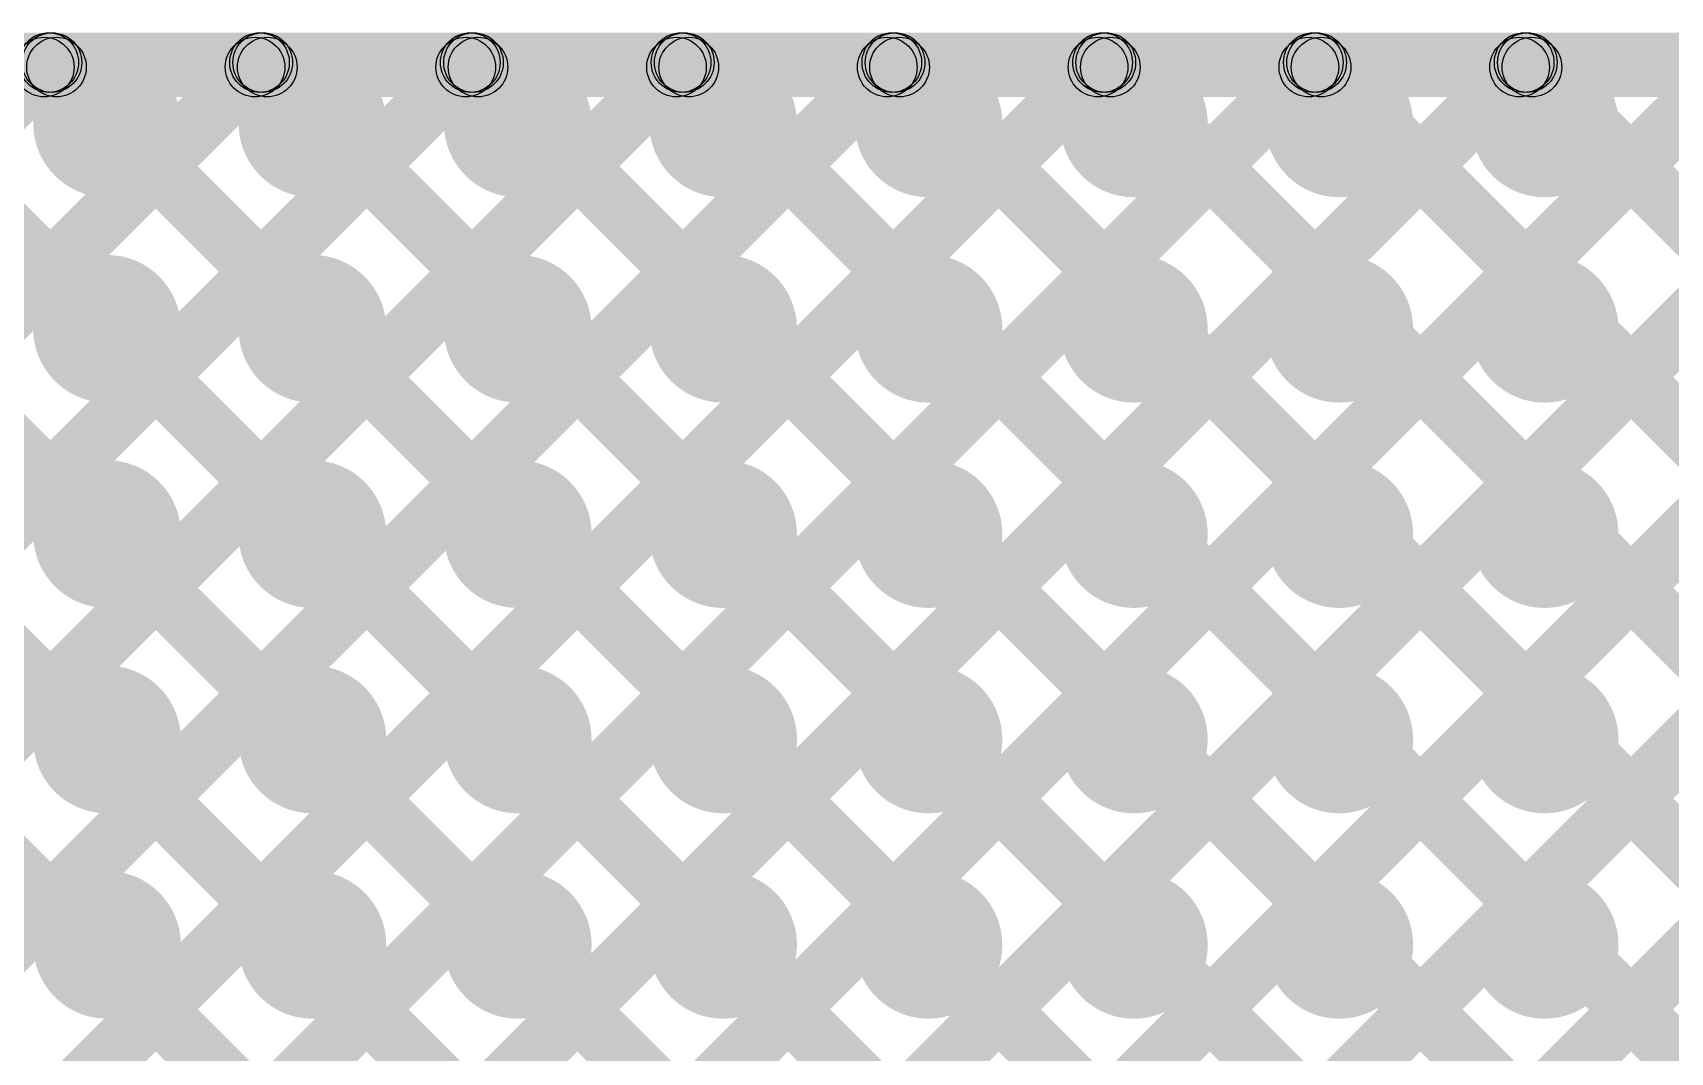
# Model space of a CAD drawing. Header units: millimetres. Extents: x -0.28 to 3.03, y -0.05 to 3.12.
# Drawn here: x 1.8301 to 2.0499, y 2.9668 to 3.1036 of the extents above; entities that cross this region are included whole.
import ezdxf

# ---------------------------------------------------------------- set-up
doc = ezdxf.new("R2010")
doc.units = ezdxf.units.MM
doc.header["$MEASUREMENT"] = 0
for name, color, linetype in [('BottomLayer', 5, 'Continuous'), ('BottomSolder', 6, 'Continuous'), ('TopLayer', 1, 'Continuous'), ('TopSolder', 216, 'Continuous'), ('ViaHoleLayer', 16, 'Continuous')]:
    doc.layers.add(name, color=color, linetype=linetype)

msp = doc.modelspace()

# ---------------------------------------------------------------- hatches: boundary and pattern name
at = {"layer": 'BottomLayer'}
for points in [[(0.05, 3.09561), (0.05, 3.10361), (2.708, 3.10361), (2.708, 3.09561)], [(1.36192, 2.48217), (1.35626, 2.48783), (1.97087, 3.10243), (1.97653, 3.09678)], [(1.39021, 2.48217), (1.38455, 2.48783), (1.99916, 3.10243), (2.00481, 3.09678)], [(1.41849, 2.48217), (1.41283, 2.48783), (2.02744, 3.10243), (2.0331, 3.09678)], [(1.44677, 2.48217), (1.44112, 2.48783), (2.05572, 3.10243), (2.06138, 3.09678)], [(1.47506, 2.48217), (1.4694, 2.48783), (2.08401, 3.10243), (2.08967, 3.09678)], [(1.50334, 2.48217), (1.49769, 2.48783), (2.11229, 3.10243), (2.11795, 3.09678)], [(1.53163, 2.48217), (1.52597, 2.48783), (2.14058, 3.10243), (2.14623, 3.09678)], [(1.55991, 2.48217), (1.55425, 2.48783), (2.16886, 3.10243), (2.17452, 3.09678)], [(1.57039, 2.71893), (1.56474, 2.72459), (1.94259, 3.10243), (1.94824, 3.09678)], [(1.5805, 2.84217), (1.57484, 2.84783), (1.82945, 3.10243), (1.83511, 3.09678)], [(1.60878, 2.84217), (1.60313, 2.84783), (1.85773, 3.10243), (1.86339, 3.09678)], [(1.61833, 2.79515), (1.61267, 2.8008), (1.9143, 3.10243), (1.91996, 3.09678)], [(1.61833, 2.82343), (1.61267, 2.82909), (1.88602, 3.10243), (1.89168, 3.09678)], [(1.71674, 3.09678), (1.7224, 3.10243), (2.27533, 2.54951), (2.26967, 2.54385)], [(1.74503, 3.09678), (1.75069, 3.10243), (2.27533, 2.57779), (2.26967, 2.57213)], [(1.77331, 3.09678), (1.77897, 3.10243), (2.27533, 2.60608), (2.26967, 2.60042)], [(1.8016, 3.09678), (1.80725, 3.10243), (2.27533, 2.63436), (2.26967, 2.6287)], [(1.82988, 3.09678), (1.83554, 3.10243), (2.26146, 2.67651), (2.25581, 2.67085)], [(1.85817, 3.09678), (1.86382, 3.10243), (2.26637, 2.69989), (2.26071, 2.69423)], [(1.88645, 3.09678), (1.89211, 3.10243), (2.27972, 2.71482), (2.27406, 2.70917)], [(1.91473, 3.09678), (1.92039, 3.10243), (2.30062, 2.7222), (2.29497, 2.71655)], [(1.94302, 3.09678), (1.94868, 3.10243), (2.53903, 2.51208), (2.53338, 2.50642)], [(1.9713, 3.09678), (1.97696, 3.10243), (2.53433, 2.54507), (2.52867, 2.53941)], [(1.99959, 3.09678), (2.00524, 3.10243), (2.53433, 2.57335), (2.52867, 2.56769)], [(2.02787, 3.09678), (2.03353, 3.10243), (2.53433, 2.60163), (2.52867, 2.59598)]]:
    msp.add_hatch(color=5, dxfattribs=at).paths.add_polyline_path(points)
h = msp.add_hatch(color=5, dxfattribs=at)
edge = h.paths.add_edge_path()
edge.add_arc((1.83228, 3.09961), 0.004, 0, 360)
h = msp.add_hatch(color=5, dxfattribs=at)
edge = h.paths.add_edge_path()
edge.add_arc((1.83271, 3.09961), 0.004, 0, 360)
h = msp.add_hatch(color=5, dxfattribs=at)
edge = h.paths.add_edge_path()
edge.add_arc((1.86056, 3.09961), 0.004, 0, 360)
h = msp.add_hatch(color=5, dxfattribs=at)
edge = h.paths.add_edge_path()
edge.add_arc((1.86099, 3.09961), 0.004, 0, 360)
h = msp.add_hatch(color=5, dxfattribs=at)
edge = h.paths.add_edge_path()
edge.add_arc((1.88885, 3.09961), 0.004, 0, 360)
h = msp.add_hatch(color=5, dxfattribs=at)
edge = h.paths.add_edge_path()
edge.add_arc((1.88928, 3.09961), 0.004, 0, 360)
h = msp.add_hatch(color=5, dxfattribs=at)
edge = h.paths.add_edge_path()
edge.add_arc((1.91713, 3.09961), 0.004, 0, 360)
h = msp.add_hatch(color=5, dxfattribs=at)
edge = h.paths.add_edge_path()
edge.add_arc((1.91756, 3.09961), 0.004, 0, 360)
h = msp.add_hatch(color=5, dxfattribs=at)
edge = h.paths.add_edge_path()
edge.add_arc((1.94542, 3.09961), 0.004, 0, 360)
h = msp.add_hatch(color=5, dxfattribs=at)
edge = h.paths.add_edge_path()
edge.add_arc((1.94585, 3.09961), 0.004, 0, 360)
h = msp.add_hatch(color=5, dxfattribs=at)
edge = h.paths.add_edge_path()
edge.add_arc((1.9737, 3.09961), 0.004, 0, 360)
h = msp.add_hatch(color=5, dxfattribs=at)
edge = h.paths.add_edge_path()
edge.add_arc((1.97413, 3.09961), 0.004, 0, 360)
h = msp.add_hatch(color=5, dxfattribs=at)
edge = h.paths.add_edge_path()
edge.add_arc((2.00198, 3.09961), 0.004, 0, 360)
h = msp.add_hatch(color=5, dxfattribs=at)
edge = h.paths.add_edge_path()
edge.add_arc((2.00242, 3.09961), 0.004, 0, 360)
h = msp.add_hatch(color=5, dxfattribs=at)
edge = h.paths.add_edge_path()
edge.add_arc((2.03027, 3.09961), 0.004, 0, 360)
h = msp.add_hatch(color=5, dxfattribs=at)
edge = h.paths.add_edge_path()
edge.add_arc((2.0307, 3.09961), 0.004, 0, 360)
h = msp.add_hatch(color=5, dxfattribs=at)
edge = h.paths.add_edge_path()
edge.add_arc((1.8401, 3.09144), 0.00886, 0, 360)
h = msp.add_hatch(color=5, dxfattribs=at)
edge = h.paths.add_edge_path()
edge.add_arc((1.86766, 3.09144), 0.00886, 0, 360)
h = msp.add_hatch(color=5, dxfattribs=at)
edge = h.paths.add_edge_path()
edge.add_arc((1.89522, 3.09144), 0.00886, 0, 360)
h = msp.add_hatch(color=5, dxfattribs=at)
edge = h.paths.add_edge_path()
edge.add_arc((1.92278, 3.09144), 0.00886, 0, 360)
h = msp.add_hatch(color=5, dxfattribs=at)
edge = h.paths.add_edge_path()
edge.add_arc((1.95034, 3.09144), 0.00886, 0, 360)
h = msp.add_hatch(color=5, dxfattribs=at)
edge = h.paths.add_edge_path()
edge.add_arc((1.9779, 3.09144), 0.00886, 0, 360)
h = msp.add_hatch(color=5, dxfattribs=at)
edge = h.paths.add_edge_path()
edge.add_arc((2.00546, 3.09144), 0.00886, 0, 360)
h = msp.add_hatch(color=5, dxfattribs=at)
edge = h.paths.add_edge_path()
edge.add_arc((2.03302, 3.09144), 0.00886, 0, 360)
h = msp.add_hatch(color=5, dxfattribs=at)
edge = h.paths.add_edge_path()
edge.add_arc((1.8401, 3.06388), 0.00886, 0, 360)
h = msp.add_hatch(color=5, dxfattribs=at)
edge = h.paths.add_edge_path()
edge.add_arc((1.86766, 3.06388), 0.00886, 0, 360)
h = msp.add_hatch(color=5, dxfattribs=at)
edge = h.paths.add_edge_path()
edge.add_arc((1.89522, 3.06388), 0.00886, 0, 360)
h = msp.add_hatch(color=5, dxfattribs=at)
edge = h.paths.add_edge_path()
edge.add_arc((1.92278, 3.06388), 0.00886, 0, 360)
h = msp.add_hatch(color=5, dxfattribs=at)
edge = h.paths.add_edge_path()
edge.add_arc((1.95034, 3.06388), 0.00886, 0, 360)
h = msp.add_hatch(color=5, dxfattribs=at)
edge = h.paths.add_edge_path()
edge.add_arc((1.9779, 3.06388), 0.00886, 0, 360)
h = msp.add_hatch(color=5, dxfattribs=at)
edge = h.paths.add_edge_path()
edge.add_arc((2.00546, 3.06388), 0.00886, 0, 360)
h = msp.add_hatch(color=5, dxfattribs=at)
edge = h.paths.add_edge_path()
edge.add_arc((2.03302, 3.06388), 0.00886, 0, 360)
h = msp.add_hatch(color=5, dxfattribs=at)
edge = h.paths.add_edge_path()
edge.add_arc((1.8401, 3.03632), 0.00886, 0, 360)
h = msp.add_hatch(color=5, dxfattribs=at)
edge = h.paths.add_edge_path()
edge.add_arc((1.86766, 3.03632), 0.00886, 0, 360)
h = msp.add_hatch(color=5, dxfattribs=at)
edge = h.paths.add_edge_path()
edge.add_arc((1.89522, 3.03632), 0.00886, 0, 360)
h = msp.add_hatch(color=5, dxfattribs=at)
edge = h.paths.add_edge_path()
edge.add_arc((1.92278, 3.03632), 0.00886, 0, 360)
h = msp.add_hatch(color=5, dxfattribs=at)
edge = h.paths.add_edge_path()
edge.add_arc((1.95034, 3.03632), 0.00886, 0, 360)
h = msp.add_hatch(color=5, dxfattribs=at)
edge = h.paths.add_edge_path()
edge.add_arc((1.9779, 3.03632), 0.00886, 0, 360)
h = msp.add_hatch(color=5, dxfattribs=at)
edge = h.paths.add_edge_path()
edge.add_arc((2.00546, 3.03632), 0.00886, 0, 360)
h = msp.add_hatch(color=5, dxfattribs=at)
edge = h.paths.add_edge_path()
edge.add_arc((2.03302, 3.03632), 0.00886, 0, 360)
h = msp.add_hatch(color=5, dxfattribs=at)
edge = h.paths.add_edge_path()
edge.add_arc((1.8401, 3.00876), 0.00886, 0, 360)
h = msp.add_hatch(color=5, dxfattribs=at)
edge = h.paths.add_edge_path()
edge.add_arc((1.86766, 3.00876), 0.00886, 0, 360)
h = msp.add_hatch(color=5, dxfattribs=at)
edge = h.paths.add_edge_path()
edge.add_arc((1.89522, 3.00876), 0.00886, 0, 360)
h = msp.add_hatch(color=5, dxfattribs=at)
edge = h.paths.add_edge_path()
edge.add_arc((1.92278, 3.00876), 0.00886, 0, 360)
h = msp.add_hatch(color=5, dxfattribs=at)
edge = h.paths.add_edge_path()
edge.add_arc((1.95034, 3.00876), 0.00886, 0, 360)
h = msp.add_hatch(color=5, dxfattribs=at)
edge = h.paths.add_edge_path()
edge.add_arc((1.9779, 3.00876), 0.00886, 0, 360)
h = msp.add_hatch(color=5, dxfattribs=at)
edge = h.paths.add_edge_path()
edge.add_arc((2.00546, 3.00876), 0.00886, 0, 360)
h = msp.add_hatch(color=5, dxfattribs=at)
edge = h.paths.add_edge_path()
edge.add_arc((2.03302, 3.00876), 0.00886, 0, 360)
h = msp.add_hatch(color=5, dxfattribs=at)
edge = h.paths.add_edge_path()
edge.add_arc((1.8401, 2.9812), 0.00886, 0, 360)
h = msp.add_hatch(color=5, dxfattribs=at)
edge = h.paths.add_edge_path()
edge.add_arc((1.86766, 2.9812), 0.00886, 0, 360)
h = msp.add_hatch(color=5, dxfattribs=at)
edge = h.paths.add_edge_path()
edge.add_arc((1.89522, 2.9812), 0.00886, 0, 360)
h = msp.add_hatch(color=5, dxfattribs=at)
edge = h.paths.add_edge_path()
edge.add_arc((1.92278, 2.9812), 0.00886, 0, 360)
h = msp.add_hatch(color=5, dxfattribs=at)
edge = h.paths.add_edge_path()
edge.add_arc((1.95034, 2.9812), 0.00886, 0, 360)
h = msp.add_hatch(color=5, dxfattribs=at)
edge = h.paths.add_edge_path()
edge.add_arc((1.9779, 2.9812), 0.00886, 0, 360)
h = msp.add_hatch(color=5, dxfattribs=at)
edge = h.paths.add_edge_path()
edge.add_arc((2.00546, 2.9812), 0.00886, 0, 360)
h = msp.add_hatch(color=5, dxfattribs=at)
edge = h.paths.add_edge_path()
edge.add_arc((2.03302, 2.9812), 0.00886, 0, 360)
at = {"layer": 'BottomSolder'}
h = msp.add_hatch(color=6, dxfattribs=at)
edge = h.paths.add_edge_path()
edge.add_arc((1.8401, 3.09144), 0.00991, 0, 360)
h = msp.add_hatch(color=6, dxfattribs=at)
edge = h.paths.add_edge_path()
edge.add_arc((1.86766, 3.09144), 0.00991, 0, 360)
h = msp.add_hatch(color=6, dxfattribs=at)
edge = h.paths.add_edge_path()
edge.add_arc((1.89522, 3.09144), 0.00991, 0, 360)
h = msp.add_hatch(color=6, dxfattribs=at)
edge = h.paths.add_edge_path()
edge.add_arc((1.92278, 3.09144), 0.00991, 0, 360)
h = msp.add_hatch(color=6, dxfattribs=at)
edge = h.paths.add_edge_path()
edge.add_arc((1.95034, 3.09144), 0.00991, 0, 360)
h = msp.add_hatch(color=6, dxfattribs=at)
edge = h.paths.add_edge_path()
edge.add_arc((1.9779, 3.09144), 0.00991, 0, 360)
h = msp.add_hatch(color=6, dxfattribs=at)
edge = h.paths.add_edge_path()
edge.add_arc((2.00546, 3.09144), 0.00991, 0, 360)
h = msp.add_hatch(color=6, dxfattribs=at)
edge = h.paths.add_edge_path()
edge.add_arc((2.03302, 3.09144), 0.00991, 0, 360)
h = msp.add_hatch(color=6, dxfattribs=at)
edge = h.paths.add_edge_path()
edge.add_arc((1.8401, 3.06388), 0.00991, 0, 360)
h = msp.add_hatch(color=6, dxfattribs=at)
edge = h.paths.add_edge_path()
edge.add_arc((1.86766, 3.06388), 0.00991, 0, 360)
h = msp.add_hatch(color=6, dxfattribs=at)
edge = h.paths.add_edge_path()
edge.add_arc((1.89522, 3.06388), 0.00991, 0, 360)
h = msp.add_hatch(color=6, dxfattribs=at)
edge = h.paths.add_edge_path()
edge.add_arc((1.92278, 3.06388), 0.00991, 0, 360)
h = msp.add_hatch(color=6, dxfattribs=at)
edge = h.paths.add_edge_path()
edge.add_arc((1.95034, 3.06388), 0.00991, 0, 360)
h = msp.add_hatch(color=6, dxfattribs=at)
edge = h.paths.add_edge_path()
edge.add_arc((1.9779, 3.06388), 0.00991, 0, 360)
h = msp.add_hatch(color=6, dxfattribs=at)
edge = h.paths.add_edge_path()
edge.add_arc((2.00546, 3.06388), 0.00991, 0, 360)
h = msp.add_hatch(color=6, dxfattribs=at)
edge = h.paths.add_edge_path()
edge.add_arc((2.03302, 3.06388), 0.00991, 0, 360)
h = msp.add_hatch(color=6, dxfattribs=at)
edge = h.paths.add_edge_path()
edge.add_arc((1.8401, 3.03632), 0.00991, 0, 360)
h = msp.add_hatch(color=6, dxfattribs=at)
edge = h.paths.add_edge_path()
edge.add_arc((1.86766, 3.03632), 0.00991, 0, 360)
h = msp.add_hatch(color=6, dxfattribs=at)
edge = h.paths.add_edge_path()
edge.add_arc((1.89522, 3.03632), 0.00991, 0, 360)
h = msp.add_hatch(color=6, dxfattribs=at)
edge = h.paths.add_edge_path()
edge.add_arc((1.92278, 3.03632), 0.00991, 0, 360)
h = msp.add_hatch(color=6, dxfattribs=at)
edge = h.paths.add_edge_path()
edge.add_arc((1.95034, 3.03632), 0.00991, 0, 360)
h = msp.add_hatch(color=6, dxfattribs=at)
edge = h.paths.add_edge_path()
edge.add_arc((1.9779, 3.03632), 0.00991, 0, 360)
h = msp.add_hatch(color=6, dxfattribs=at)
edge = h.paths.add_edge_path()
edge.add_arc((2.00546, 3.03632), 0.00991, 0, 360)
h = msp.add_hatch(color=6, dxfattribs=at)
edge = h.paths.add_edge_path()
edge.add_arc((2.03302, 3.03632), 0.00991, 0, 360)
h = msp.add_hatch(color=6, dxfattribs=at)
edge = h.paths.add_edge_path()
edge.add_arc((1.8401, 3.00876), 0.00991, 0, 360)
h = msp.add_hatch(color=6, dxfattribs=at)
edge = h.paths.add_edge_path()
edge.add_arc((1.86766, 3.00876), 0.00991, 0, 360)
h = msp.add_hatch(color=6, dxfattribs=at)
edge = h.paths.add_edge_path()
edge.add_arc((1.89522, 3.00876), 0.00991, 0, 360)
h = msp.add_hatch(color=6, dxfattribs=at)
edge = h.paths.add_edge_path()
edge.add_arc((1.92278, 3.00876), 0.00991, 0, 360)
h = msp.add_hatch(color=6, dxfattribs=at)
edge = h.paths.add_edge_path()
edge.add_arc((1.95034, 3.00876), 0.00991, 0, 360)
h = msp.add_hatch(color=6, dxfattribs=at)
edge = h.paths.add_edge_path()
edge.add_arc((1.9779, 3.00876), 0.00991, 0, 360)
h = msp.add_hatch(color=6, dxfattribs=at)
edge = h.paths.add_edge_path()
edge.add_arc((2.00546, 3.00876), 0.00991, 0, 360)
h = msp.add_hatch(color=6, dxfattribs=at)
edge = h.paths.add_edge_path()
edge.add_arc((2.03302, 3.00876), 0.00991, 0, 360)
h = msp.add_hatch(color=6, dxfattribs=at)
edge = h.paths.add_edge_path()
edge.add_arc((1.8401, 2.9812), 0.00991, 0, 360)
h = msp.add_hatch(color=6, dxfattribs=at)
edge = h.paths.add_edge_path()
edge.add_arc((1.86766, 2.9812), 0.00991, 0, 360)
h = msp.add_hatch(color=6, dxfattribs=at)
edge = h.paths.add_edge_path()
edge.add_arc((1.89522, 2.9812), 0.00991, 0, 360)
h = msp.add_hatch(color=6, dxfattribs=at)
edge = h.paths.add_edge_path()
edge.add_arc((1.92278, 2.9812), 0.00991, 0, 360)
h = msp.add_hatch(color=6, dxfattribs=at)
edge = h.paths.add_edge_path()
edge.add_arc((1.95034, 2.9812), 0.00991, 0, 360)
h = msp.add_hatch(color=6, dxfattribs=at)
edge = h.paths.add_edge_path()
edge.add_arc((1.9779, 2.9812), 0.00991, 0, 360)
h = msp.add_hatch(color=6, dxfattribs=at)
edge = h.paths.add_edge_path()
edge.add_arc((2.00546, 2.9812), 0.00991, 0, 360)
h = msp.add_hatch(color=6, dxfattribs=at)
edge = h.paths.add_edge_path()
edge.add_arc((2.03302, 2.9812), 0.00991, 0, 360)
at = {"layer": 'TopLayer'}
for points in [[(0.05102, 3.095), (0.05102, 3.103), (2.70902, 3.103), (2.70902, 3.095)], [(1.49772, 2.47655), (1.49206, 2.4822), (2.11169, 3.10183), (2.11734, 3.09617)], [(1.49772, 2.53311), (1.49206, 2.53877), (2.05512, 3.10183), (2.06077, 3.09617)], [(1.49772, 2.50483), (1.49206, 2.51049), (2.0834, 3.10183), (2.08906, 3.09617)], [(1.49772, 2.61797), (1.49206, 2.62362), (1.97026, 3.10183), (1.97592, 3.09617)], [(1.49772, 2.58968), (1.49206, 2.59534), (1.99855, 3.10183), (2.00421, 3.09617)], [(1.49772, 2.5614), (1.49206, 2.56706), (2.02683, 3.10183), (2.03249, 3.09617)], [(1.50272, 2.45326), (1.49706, 2.45892), (2.13997, 3.10183), (2.14563, 3.09617)], [(1.50359, 2.76526), (1.49793, 2.77092), (1.82884, 3.10183), (1.8345, 3.09617)], [(1.53042, 2.45268), (1.52476, 2.45834), (2.16826, 3.10183), (2.17391, 3.09617)], [(1.53295, 2.76634), (1.5273, 2.772), (1.85713, 3.10183), (1.86278, 3.09617)], [(1.55171, 2.75682), (1.54606, 2.76247), (1.88541, 3.10183), (1.89107, 3.09617)], [(1.5645, 2.74132), (1.55885, 2.74698), (1.9137, 3.10183), (1.91935, 3.09617)], [(1.57039, 2.71893), (1.56474, 2.72459), (1.94198, 3.10183), (1.94764, 3.09617)], [(1.71735, 3.09617), (1.72301, 3.10183), (2.71185, 2.11298), (2.7062, 2.10733)], [(1.74563, 3.09617), (1.75129, 3.10183), (2.71185, 2.14127), (2.7062, 2.13561)], [(1.77392, 3.09617), (1.77958, 3.10183), (2.71185, 2.16955), (2.7062, 2.16389)], [(1.8022, 3.09617), (1.80786, 3.10183), (2.71185, 2.19784), (2.7062, 2.19218)], [(1.83049, 3.09617), (1.83614, 3.10183), (2.26146, 2.67651), (2.25581, 2.67085)], [(1.85877, 3.09617), (1.86443, 3.10183), (2.26637, 2.69989), (2.26071, 2.69423)], [(1.88706, 3.09617), (1.89271, 3.10183), (2.27972, 2.71482), (2.27406, 2.70917)], [(1.91534, 3.09617), (1.921, 3.10183), (2.30062, 2.7222), (2.29497, 2.71655)], [(1.94362, 3.09617), (1.94928, 3.10183), (2.71185, 2.33926), (2.7062, 2.3336)], [(1.97191, 3.09617), (1.97757, 3.10183), (2.71185, 2.36754), (2.7062, 2.36188)], [(2.00019, 3.09617), (2.00585, 3.10183), (2.71185, 2.39583), (2.7062, 2.39017)], [(2.02848, 3.09617), (2.03413, 3.10183), (2.71185, 2.42411), (2.7062, 2.41845)]]:
    msp.add_hatch(color=1, dxfattribs=at).paths.add_polyline_path(points)
h = msp.add_hatch(color=1, dxfattribs=at)
edge = h.paths.add_edge_path()
edge.add_arc((1.83167, 3.099), 0.004, 0, 360)
h = msp.add_hatch(color=1, dxfattribs=at)
edge = h.paths.add_edge_path()
edge.add_arc((1.83332, 3.099), 0.004, 0, 360)
h = msp.add_hatch(color=1, dxfattribs=at)
edge = h.paths.add_edge_path()
edge.add_arc((1.85996, 3.099), 0.004, 0, 360)
h = msp.add_hatch(color=1, dxfattribs=at)
edge = h.paths.add_edge_path()
edge.add_arc((1.8616, 3.099), 0.004, 0, 360)
h = msp.add_hatch(color=1, dxfattribs=at)
edge = h.paths.add_edge_path()
edge.add_arc((1.88824, 3.099), 0.004, 0, 360)
h = msp.add_hatch(color=1, dxfattribs=at)
edge = h.paths.add_edge_path()
edge.add_arc((1.88988, 3.099), 0.004, 0, 360)
h = msp.add_hatch(color=1, dxfattribs=at)
edge = h.paths.add_edge_path()
edge.add_arc((1.91652, 3.099), 0.004, 0, 360)
h = msp.add_hatch(color=1, dxfattribs=at)
edge = h.paths.add_edge_path()
edge.add_arc((1.91817, 3.099), 0.004, 0, 360)
h = msp.add_hatch(color=1, dxfattribs=at)
edge = h.paths.add_edge_path()
edge.add_arc((1.94481, 3.099), 0.004, 0, 360)
h = msp.add_hatch(color=1, dxfattribs=at)
edge = h.paths.add_edge_path()
edge.add_arc((1.94645, 3.099), 0.004, 0, 360)
h = msp.add_hatch(color=1, dxfattribs=at)
edge = h.paths.add_edge_path()
edge.add_arc((1.97309, 3.099), 0.004, 0, 360)
h = msp.add_hatch(color=1, dxfattribs=at)
edge = h.paths.add_edge_path()
edge.add_arc((1.97474, 3.099), 0.004, 0, 360)
h = msp.add_hatch(color=1, dxfattribs=at)
edge = h.paths.add_edge_path()
edge.add_arc((2.00138, 3.099), 0.004, 0, 360)
h = msp.add_hatch(color=1, dxfattribs=at)
edge = h.paths.add_edge_path()
edge.add_arc((2.00302, 3.099), 0.004, 0, 360)
h = msp.add_hatch(color=1, dxfattribs=at)
edge = h.paths.add_edge_path()
edge.add_arc((2.02966, 3.099), 0.004, 0, 360)
h = msp.add_hatch(color=1, dxfattribs=at)
edge = h.paths.add_edge_path()
edge.add_arc((2.03131, 3.099), 0.004, 0, 360)
h = msp.add_hatch(color=1, dxfattribs=at)
edge = h.paths.add_edge_path()
edge.add_arc((1.8401, 3.09144), 0.00886, 0, 360)
h = msp.add_hatch(color=1, dxfattribs=at)
edge = h.paths.add_edge_path()
edge.add_arc((1.86766, 3.09144), 0.00886, 0, 360)
h = msp.add_hatch(color=1, dxfattribs=at)
edge = h.paths.add_edge_path()
edge.add_arc((1.89522, 3.09144), 0.00886, 0, 360)
h = msp.add_hatch(color=1, dxfattribs=at)
edge = h.paths.add_edge_path()
edge.add_arc((1.92278, 3.09144), 0.00886, 0, 360)
h = msp.add_hatch(color=1, dxfattribs=at)
edge = h.paths.add_edge_path()
edge.add_arc((1.95034, 3.09144), 0.00886, 0, 360)
h = msp.add_hatch(color=1, dxfattribs=at)
edge = h.paths.add_edge_path()
edge.add_arc((1.9779, 3.09144), 0.00886, 0, 360)
h = msp.add_hatch(color=1, dxfattribs=at)
edge = h.paths.add_edge_path()
edge.add_arc((2.00546, 3.09144), 0.00886, 0, 360)
h = msp.add_hatch(color=1, dxfattribs=at)
edge = h.paths.add_edge_path()
edge.add_arc((2.03302, 3.09144), 0.00886, 0, 360)
h = msp.add_hatch(color=1, dxfattribs=at)
edge = h.paths.add_edge_path()
edge.add_arc((1.8401, 3.06388), 0.00886, 0, 360)
h = msp.add_hatch(color=1, dxfattribs=at)
edge = h.paths.add_edge_path()
edge.add_arc((1.86766, 3.06388), 0.00886, 0, 360)
h = msp.add_hatch(color=1, dxfattribs=at)
edge = h.paths.add_edge_path()
edge.add_arc((1.89522, 3.06388), 0.00886, 0, 360)
h = msp.add_hatch(color=1, dxfattribs=at)
edge = h.paths.add_edge_path()
edge.add_arc((1.92278, 3.06388), 0.00886, 0, 360)
h = msp.add_hatch(color=1, dxfattribs=at)
edge = h.paths.add_edge_path()
edge.add_arc((1.95034, 3.06388), 0.00886, 0, 360)
h = msp.add_hatch(color=1, dxfattribs=at)
edge = h.paths.add_edge_path()
edge.add_arc((1.9779, 3.06388), 0.00886, 0, 360)
h = msp.add_hatch(color=1, dxfattribs=at)
edge = h.paths.add_edge_path()
edge.add_arc((2.00546, 3.06388), 0.00886, 0, 360)
h = msp.add_hatch(color=1, dxfattribs=at)
edge = h.paths.add_edge_path()
edge.add_arc((2.03302, 3.06388), 0.00886, 0, 360)
h = msp.add_hatch(color=1, dxfattribs=at)
edge = h.paths.add_edge_path()
edge.add_arc((1.8401, 3.03632), 0.00886, 0, 360)
h = msp.add_hatch(color=1, dxfattribs=at)
edge = h.paths.add_edge_path()
edge.add_arc((1.86766, 3.03632), 0.00886, 0, 360)
h = msp.add_hatch(color=1, dxfattribs=at)
edge = h.paths.add_edge_path()
edge.add_arc((1.89522, 3.03632), 0.00886, 0, 360)
h = msp.add_hatch(color=1, dxfattribs=at)
edge = h.paths.add_edge_path()
edge.add_arc((1.92278, 3.03632), 0.00886, 0, 360)
h = msp.add_hatch(color=1, dxfattribs=at)
edge = h.paths.add_edge_path()
edge.add_arc((1.95034, 3.03632), 0.00886, 0, 360)
h = msp.add_hatch(color=1, dxfattribs=at)
edge = h.paths.add_edge_path()
edge.add_arc((1.9779, 3.03632), 0.00886, 0, 360)
h = msp.add_hatch(color=1, dxfattribs=at)
edge = h.paths.add_edge_path()
edge.add_arc((2.00546, 3.03632), 0.00886, 0, 360)
h = msp.add_hatch(color=1, dxfattribs=at)
edge = h.paths.add_edge_path()
edge.add_arc((2.03302, 3.03632), 0.00886, 0, 360)
h = msp.add_hatch(color=1, dxfattribs=at)
edge = h.paths.add_edge_path()
edge.add_arc((1.8401, 3.00876), 0.00886, 0, 360)
h = msp.add_hatch(color=1, dxfattribs=at)
edge = h.paths.add_edge_path()
edge.add_arc((1.86766, 3.00876), 0.00886, 0, 360)
h = msp.add_hatch(color=1, dxfattribs=at)
edge = h.paths.add_edge_path()
edge.add_arc((1.89522, 3.00876), 0.00886, 0, 360)
h = msp.add_hatch(color=1, dxfattribs=at)
edge = h.paths.add_edge_path()
edge.add_arc((1.92278, 3.00876), 0.00886, 0, 360)
h = msp.add_hatch(color=1, dxfattribs=at)
edge = h.paths.add_edge_path()
edge.add_arc((1.95034, 3.00876), 0.00886, 0, 360)
h = msp.add_hatch(color=1, dxfattribs=at)
edge = h.paths.add_edge_path()
edge.add_arc((1.9779, 3.00876), 0.00886, 0, 360)
h = msp.add_hatch(color=1, dxfattribs=at)
edge = h.paths.add_edge_path()
edge.add_arc((2.00546, 3.00876), 0.00886, 0, 360)
h = msp.add_hatch(color=1, dxfattribs=at)
edge = h.paths.add_edge_path()
edge.add_arc((2.03302, 3.00876), 0.00886, 0, 360)
h = msp.add_hatch(color=1, dxfattribs=at)
edge = h.paths.add_edge_path()
edge.add_arc((1.8401, 2.9812), 0.00886, 0, 360)
h = msp.add_hatch(color=1, dxfattribs=at)
edge = h.paths.add_edge_path()
edge.add_arc((1.86766, 2.9812), 0.00886, 0, 360)
h = msp.add_hatch(color=1, dxfattribs=at)
edge = h.paths.add_edge_path()
edge.add_arc((1.89522, 2.9812), 0.00886, 0, 360)
h = msp.add_hatch(color=1, dxfattribs=at)
edge = h.paths.add_edge_path()
edge.add_arc((1.92278, 2.9812), 0.00886, 0, 360)
h = msp.add_hatch(color=1, dxfattribs=at)
edge = h.paths.add_edge_path()
edge.add_arc((1.95034, 2.9812), 0.00886, 0, 360)
h = msp.add_hatch(color=1, dxfattribs=at)
edge = h.paths.add_edge_path()
edge.add_arc((1.9779, 2.9812), 0.00886, 0, 360)
h = msp.add_hatch(color=1, dxfattribs=at)
edge = h.paths.add_edge_path()
edge.add_arc((2.00546, 2.9812), 0.00886, 0, 360)
h = msp.add_hatch(color=1, dxfattribs=at)
edge = h.paths.add_edge_path()
edge.add_arc((2.03302, 2.9812), 0.00886, 0, 360)
at = {"layer": 'TopSolder'}
h = msp.add_hatch(color=216, dxfattribs=at)
edge = h.paths.add_edge_path()
edge.add_arc((1.8401, 3.09144), 0.00991, 0, 360)
h = msp.add_hatch(color=216, dxfattribs=at)
edge = h.paths.add_edge_path()
edge.add_arc((1.86766, 3.09144), 0.00991, 0, 360)
h = msp.add_hatch(color=216, dxfattribs=at)
edge = h.paths.add_edge_path()
edge.add_arc((1.89522, 3.09144), 0.00991, 0, 360)
h = msp.add_hatch(color=216, dxfattribs=at)
edge = h.paths.add_edge_path()
edge.add_arc((1.92278, 3.09144), 0.00991, 0, 360)
h = msp.add_hatch(color=216, dxfattribs=at)
edge = h.paths.add_edge_path()
edge.add_arc((1.95034, 3.09144), 0.00991, 0, 360)
h = msp.add_hatch(color=216, dxfattribs=at)
edge = h.paths.add_edge_path()
edge.add_arc((1.9779, 3.09144), 0.00991, 0, 360)
h = msp.add_hatch(color=216, dxfattribs=at)
edge = h.paths.add_edge_path()
edge.add_arc((2.00546, 3.09144), 0.00991, 0, 360)
h = msp.add_hatch(color=216, dxfattribs=at)
edge = h.paths.add_edge_path()
edge.add_arc((2.03302, 3.09144), 0.00991, 0, 360)
h = msp.add_hatch(color=216, dxfattribs=at)
edge = h.paths.add_edge_path()
edge.add_arc((1.8401, 3.06388), 0.00991, 0, 360)
h = msp.add_hatch(color=216, dxfattribs=at)
edge = h.paths.add_edge_path()
edge.add_arc((1.86766, 3.06388), 0.00991, 0, 360)
h = msp.add_hatch(color=216, dxfattribs=at)
edge = h.paths.add_edge_path()
edge.add_arc((1.89522, 3.06388), 0.00991, 0, 360)
h = msp.add_hatch(color=216, dxfattribs=at)
edge = h.paths.add_edge_path()
edge.add_arc((1.92278, 3.06388), 0.00991, 0, 360)
h = msp.add_hatch(color=216, dxfattribs=at)
edge = h.paths.add_edge_path()
edge.add_arc((1.95034, 3.06388), 0.00991, 0, 360)
h = msp.add_hatch(color=216, dxfattribs=at)
edge = h.paths.add_edge_path()
edge.add_arc((1.9779, 3.06388), 0.00991, 0, 360)
h = msp.add_hatch(color=216, dxfattribs=at)
edge = h.paths.add_edge_path()
edge.add_arc((2.00546, 3.06388), 0.00991, 0, 360)
h = msp.add_hatch(color=216, dxfattribs=at)
edge = h.paths.add_edge_path()
edge.add_arc((2.03302, 3.06388), 0.00991, 0, 360)
h = msp.add_hatch(color=216, dxfattribs=at)
edge = h.paths.add_edge_path()
edge.add_arc((1.8401, 3.03632), 0.00991, 0, 360)
h = msp.add_hatch(color=216, dxfattribs=at)
edge = h.paths.add_edge_path()
edge.add_arc((1.86766, 3.03632), 0.00991, 0, 360)
h = msp.add_hatch(color=216, dxfattribs=at)
edge = h.paths.add_edge_path()
edge.add_arc((1.89522, 3.03632), 0.00991, 0, 360)
h = msp.add_hatch(color=216, dxfattribs=at)
edge = h.paths.add_edge_path()
edge.add_arc((1.92278, 3.03632), 0.00991, 0, 360)
h = msp.add_hatch(color=216, dxfattribs=at)
edge = h.paths.add_edge_path()
edge.add_arc((1.95034, 3.03632), 0.00991, 0, 360)
h = msp.add_hatch(color=216, dxfattribs=at)
edge = h.paths.add_edge_path()
edge.add_arc((1.9779, 3.03632), 0.00991, 0, 360)
h = msp.add_hatch(color=216, dxfattribs=at)
edge = h.paths.add_edge_path()
edge.add_arc((2.00546, 3.03632), 0.00991, 0, 360)
h = msp.add_hatch(color=216, dxfattribs=at)
edge = h.paths.add_edge_path()
edge.add_arc((2.03302, 3.03632), 0.00991, 0, 360)
h = msp.add_hatch(color=216, dxfattribs=at)
edge = h.paths.add_edge_path()
edge.add_arc((1.8401, 3.00876), 0.00991, 0, 360)
h = msp.add_hatch(color=216, dxfattribs=at)
edge = h.paths.add_edge_path()
edge.add_arc((1.86766, 3.00876), 0.00991, 0, 360)
h = msp.add_hatch(color=216, dxfattribs=at)
edge = h.paths.add_edge_path()
edge.add_arc((1.89522, 3.00876), 0.00991, 0, 360)
h = msp.add_hatch(color=216, dxfattribs=at)
edge = h.paths.add_edge_path()
edge.add_arc((1.92278, 3.00876), 0.00991, 0, 360)
h = msp.add_hatch(color=216, dxfattribs=at)
edge = h.paths.add_edge_path()
edge.add_arc((1.95034, 3.00876), 0.00991, 0, 360)
h = msp.add_hatch(color=216, dxfattribs=at)
edge = h.paths.add_edge_path()
edge.add_arc((1.9779, 3.00876), 0.00991, 0, 360)
h = msp.add_hatch(color=216, dxfattribs=at)
edge = h.paths.add_edge_path()
edge.add_arc((2.00546, 3.00876), 0.00991, 0, 360)
h = msp.add_hatch(color=216, dxfattribs=at)
edge = h.paths.add_edge_path()
edge.add_arc((2.03302, 3.00876), 0.00991, 0, 360)
h = msp.add_hatch(color=216, dxfattribs=at)
edge = h.paths.add_edge_path()
edge.add_arc((1.8401, 2.9812), 0.00991, 0, 360)
h = msp.add_hatch(color=216, dxfattribs=at)
edge = h.paths.add_edge_path()
edge.add_arc((1.86766, 2.9812), 0.00991, 0, 360)
h = msp.add_hatch(color=216, dxfattribs=at)
edge = h.paths.add_edge_path()
edge.add_arc((1.89522, 2.9812), 0.00991, 0, 360)
h = msp.add_hatch(color=216, dxfattribs=at)
edge = h.paths.add_edge_path()
edge.add_arc((1.92278, 2.9812), 0.00991, 0, 360)
h = msp.add_hatch(color=216, dxfattribs=at)
edge = h.paths.add_edge_path()
edge.add_arc((1.95034, 2.9812), 0.00991, 0, 360)
h = msp.add_hatch(color=216, dxfattribs=at)
edge = h.paths.add_edge_path()
edge.add_arc((1.9779, 2.9812), 0.00991, 0, 360)
h = msp.add_hatch(color=216, dxfattribs=at)
edge = h.paths.add_edge_path()
edge.add_arc((2.00546, 2.9812), 0.00991, 0, 360)
h = msp.add_hatch(color=216, dxfattribs=at)
edge = h.paths.add_edge_path()
edge.add_arc((2.03302, 2.9812), 0.00991, 0, 360)
at = {"layer": 'ViaHoleLayer'}
h = msp.add_hatch(color=16, dxfattribs=at)
edge = h.paths.add_edge_path()
edge.add_arc((1.8401, 3.09144), 0.00591, 0, 360)
h = msp.add_hatch(color=16, dxfattribs=at)
edge = h.paths.add_edge_path()
edge.add_arc((1.86766, 3.09144), 0.00591, 0, 360)
h = msp.add_hatch(color=16, dxfattribs=at)
edge = h.paths.add_edge_path()
edge.add_arc((1.89522, 3.09144), 0.00591, 0, 360)
h = msp.add_hatch(color=16, dxfattribs=at)
edge = h.paths.add_edge_path()
edge.add_arc((1.92278, 3.09144), 0.00591, 0, 360)
h = msp.add_hatch(color=16, dxfattribs=at)
edge = h.paths.add_edge_path()
edge.add_arc((1.95034, 3.09144), 0.00591, 0, 360)
h = msp.add_hatch(color=16, dxfattribs=at)
edge = h.paths.add_edge_path()
edge.add_arc((1.9779, 3.09144), 0.00591, 0, 360)
h = msp.add_hatch(color=16, dxfattribs=at)
edge = h.paths.add_edge_path()
edge.add_arc((2.00546, 3.09144), 0.00591, 0, 360)
h = msp.add_hatch(color=16, dxfattribs=at)
edge = h.paths.add_edge_path()
edge.add_arc((2.03302, 3.09144), 0.00591, 0, 360)
h = msp.add_hatch(color=16, dxfattribs=at)
edge = h.paths.add_edge_path()
edge.add_arc((1.8401, 3.06388), 0.00591, 0, 360)
h = msp.add_hatch(color=16, dxfattribs=at)
edge = h.paths.add_edge_path()
edge.add_arc((1.86766, 3.06388), 0.00591, 0, 360)
h = msp.add_hatch(color=16, dxfattribs=at)
edge = h.paths.add_edge_path()
edge.add_arc((1.89522, 3.06388), 0.00591, 0, 360)
h = msp.add_hatch(color=16, dxfattribs=at)
edge = h.paths.add_edge_path()
edge.add_arc((1.92278, 3.06388), 0.00591, 0, 360)
h = msp.add_hatch(color=16, dxfattribs=at)
edge = h.paths.add_edge_path()
edge.add_arc((1.95034, 3.06388), 0.00591, 0, 360)
h = msp.add_hatch(color=16, dxfattribs=at)
edge = h.paths.add_edge_path()
edge.add_arc((1.9779, 3.06388), 0.00591, 0, 360)
h = msp.add_hatch(color=16, dxfattribs=at)
edge = h.paths.add_edge_path()
edge.add_arc((2.00546, 3.06388), 0.00591, 0, 360)
h = msp.add_hatch(color=16, dxfattribs=at)
edge = h.paths.add_edge_path()
edge.add_arc((2.03302, 3.06388), 0.00591, 0, 360)
h = msp.add_hatch(color=16, dxfattribs=at)
edge = h.paths.add_edge_path()
edge.add_arc((1.8401, 3.03632), 0.00591, 0, 360)
h = msp.add_hatch(color=16, dxfattribs=at)
edge = h.paths.add_edge_path()
edge.add_arc((1.86766, 3.03632), 0.00591, 0, 360)
h = msp.add_hatch(color=16, dxfattribs=at)
edge = h.paths.add_edge_path()
edge.add_arc((1.89522, 3.03632), 0.00591, 0, 360)
h = msp.add_hatch(color=16, dxfattribs=at)
edge = h.paths.add_edge_path()
edge.add_arc((1.92278, 3.03632), 0.00591, 0, 360)
h = msp.add_hatch(color=16, dxfattribs=at)
edge = h.paths.add_edge_path()
edge.add_arc((1.95034, 3.03632), 0.00591, 0, 360)
h = msp.add_hatch(color=16, dxfattribs=at)
edge = h.paths.add_edge_path()
edge.add_arc((1.9779, 3.03632), 0.00591, 0, 360)
h = msp.add_hatch(color=16, dxfattribs=at)
edge = h.paths.add_edge_path()
edge.add_arc((2.00546, 3.03632), 0.00591, 0, 360)
h = msp.add_hatch(color=16, dxfattribs=at)
edge = h.paths.add_edge_path()
edge.add_arc((2.03302, 3.03632), 0.00591, 0, 360)
h = msp.add_hatch(color=16, dxfattribs=at)
edge = h.paths.add_edge_path()
edge.add_arc((1.8401, 3.00876), 0.00591, 0, 360)
h = msp.add_hatch(color=16, dxfattribs=at)
edge = h.paths.add_edge_path()
edge.add_arc((1.86766, 3.00876), 0.00591, 0, 360)
h = msp.add_hatch(color=16, dxfattribs=at)
edge = h.paths.add_edge_path()
edge.add_arc((1.89522, 3.00876), 0.00591, 0, 360)
h = msp.add_hatch(color=16, dxfattribs=at)
edge = h.paths.add_edge_path()
edge.add_arc((1.92278, 3.00876), 0.00591, 0, 360)
h = msp.add_hatch(color=16, dxfattribs=at)
edge = h.paths.add_edge_path()
edge.add_arc((1.95034, 3.00876), 0.00591, 0, 360)
h = msp.add_hatch(color=16, dxfattribs=at)
edge = h.paths.add_edge_path()
edge.add_arc((1.9779, 3.00876), 0.00591, 0, 360)
h = msp.add_hatch(color=16, dxfattribs=at)
edge = h.paths.add_edge_path()
edge.add_arc((2.00546, 3.00876), 0.00591, 0, 360)
h = msp.add_hatch(color=16, dxfattribs=at)
edge = h.paths.add_edge_path()
edge.add_arc((2.03302, 3.00876), 0.00591, 0, 360)
h = msp.add_hatch(color=16, dxfattribs=at)
edge = h.paths.add_edge_path()
edge.add_arc((1.8401, 2.9812), 0.00591, 0, 360)
h = msp.add_hatch(color=16, dxfattribs=at)
edge = h.paths.add_edge_path()
edge.add_arc((1.86766, 2.9812), 0.00591, 0, 360)
h = msp.add_hatch(color=16, dxfattribs=at)
edge = h.paths.add_edge_path()
edge.add_arc((1.89522, 2.9812), 0.00591, 0, 360)
h = msp.add_hatch(color=16, dxfattribs=at)
edge = h.paths.add_edge_path()
edge.add_arc((1.92278, 2.9812), 0.00591, 0, 360)
h = msp.add_hatch(color=16, dxfattribs=at)
edge = h.paths.add_edge_path()
edge.add_arc((1.95034, 2.9812), 0.00591, 0, 360)
h = msp.add_hatch(color=16, dxfattribs=at)
edge = h.paths.add_edge_path()
edge.add_arc((1.9779, 2.9812), 0.00591, 0, 360)
h = msp.add_hatch(color=16, dxfattribs=at)
edge = h.paths.add_edge_path()
edge.add_arc((2.00546, 2.9812), 0.00591, 0, 360)
h = msp.add_hatch(color=16, dxfattribs=at)
edge = h.paths.add_edge_path()
edge.add_arc((2.03302, 2.9812), 0.00591, 0, 360)

# ---------------------------------------------------------------- linework, layer by layer
at = {"layer": 'BottomLayer'}
for centre in [(1.83228, 3.09961), (1.83271, 3.09961), (1.86056, 3.09961), (1.86099, 3.09961), (1.88885, 3.09961), (1.88928, 3.09961), (1.91713, 3.09961), (1.91756, 3.09961), (1.94542, 3.09961), (1.94585, 3.09961), (1.9737, 3.09961), (1.97413, 3.09961), (2.00198, 3.09961), (2.00242, 3.09961), (2.03027, 3.09961), (2.0307, 3.09961)]:
    msp.add_circle(centre, 0.004, dxfattribs=at)
at = {"layer": 'TopLayer'}
for centre in [(1.83167, 3.099), (1.83332, 3.099), (1.85996, 3.099), (1.8616, 3.099), (1.88824, 3.099), (1.88988, 3.099), (1.91652, 3.099), (1.91817, 3.099), (1.94481, 3.099), (1.94645, 3.099), (1.97309, 3.099), (1.97474, 3.099), (2.00138, 3.099), (2.00302, 3.099), (2.02966, 3.099), (2.03131, 3.099)]:
    msp.add_circle(centre, 0.004, dxfattribs=at)

doc.saveas('drawing.dxf')
